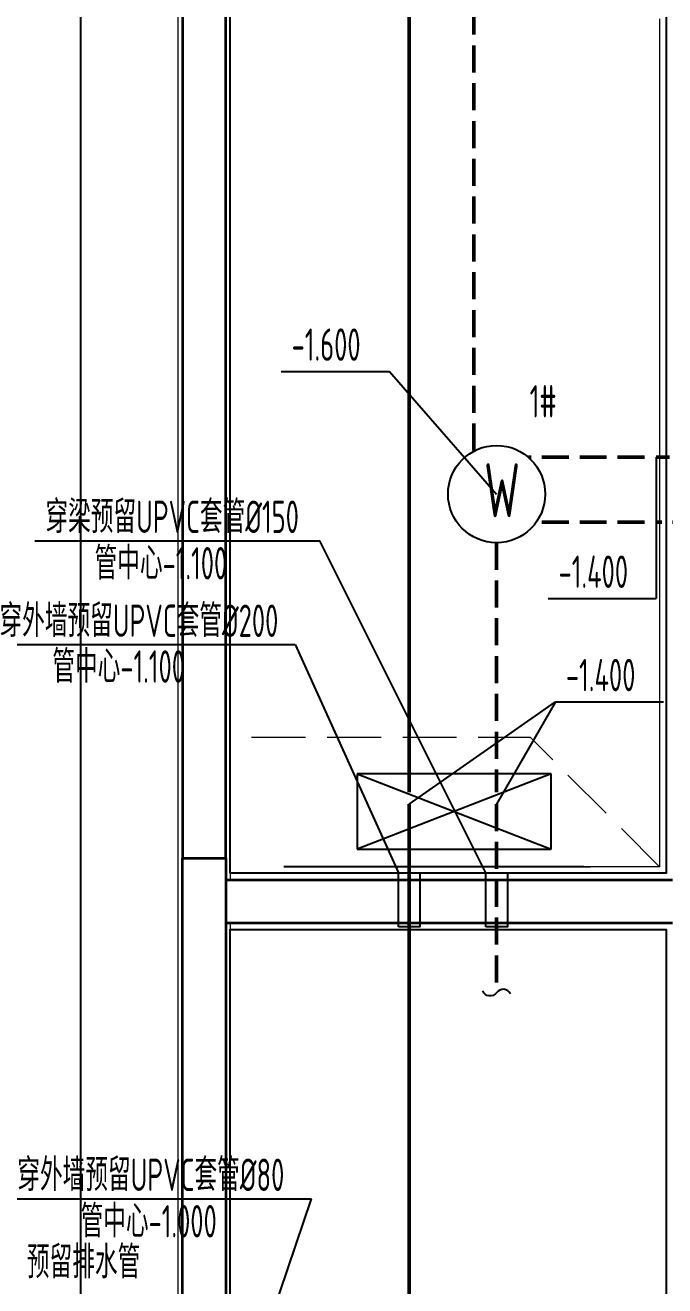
# Model space of a CAD drawing. Header units: inches. Extents: x 143994 to 247866, y 243815 to 272761.
# Drawn here: x 147377 to 150340, y 251222 to 257056 of the extents above; entities that cross this region are included whole.
import ezdxf

# ---------------------------------------------------------------- set-up
doc = ezdxf.new("R2010")
doc.units = ezdxf.units.IN
doc.header["$LTSCALE"] = 1000
doc.header["$MEASUREMENT"] = 0
doc.linetypes.add('DASH', pattern=[0.35, 0.25, -0.1])
doc.layers.get('DEFPOINTS').update_dxf_attribs({"color": 62})
for name, color, linetype in [('0-建筑1F', 127, 'Continuous'), ('00污水标注', 130, 'Continuous'), ('00给水标注', 13, 'Continuous'), ('00雨水标注', 3, 'Continuous'), ('PUB_HATCH', 8, 'Continuous')]:
    doc.layers.add(name, color=color, linetype=linetype)
for name, color, linetype, lineweight in [('00污水管', 120, 'DASH', 50), ('00雨水管', 60, 'Continuous', 50), ('A-M-Paint-Sill', 173, 'Continuous', 9), ('A-M-Stone', 11, 'Continuous', 15), ('A-Wall', 254, 'Continuous', 35), ('散水线', 8, 'Continuous', 15)]:
    doc.layers.add(name, color=color, linetype=linetype, lineweight=lineweight)
doc.styles.add('ECADI', font='hzs.shx', dxfattribs={"width": 0.7, "bigfont": 'hztxt.shx'})
doc.styles.get("Standard").update_dxf_attribs({"font": 'arial.ttf'})
doc.linetypes.add('Y_WATER_SUPPLY', pattern='A,3,-0.2,["Y",Standard,S=0.2,R=0,X=-0.1,Y=-0.05],-0.2', length=3.4)

# ---------------------------------------------------------------- blocks, each defined once
blk = doc.blocks.new('检查井')
at = {"layer": '00污水标注'}
blk.add_circle((636437.9, -251310.5), 225, dxfattribs=at)
at = {"layer": '00污水标注', "style": 'ECADI', "width": 0.7}
blk.add_text('W', height=250, dxfattribs=at).set_placement((636380.1, -251417.6))
blk = doc.blocks.new('QWQW8EF')
at = {"layer": '00污水标注'}
for p, q in [((629494.2, -506127), (629995.2, -506127)), ((629995.2, -506127), (630491.9, -506694.7)), ((631231.9, -506524.7), (631231.9, -507178)), ((630731, -507178), (631231.9, -507178)), ((630086.9, -508129.7), (630764.9, -507656.4)), ((630764.9, -507656.4), (630491.9, -508129.7)), ((630764.9, -507656.4), (631265.9, -507656.4))]:
    blk.add_line(p, q, dxfattribs=at)
blk.add_lwpolyline([(630556.2, -509008.4, 0.575183), (630491.9, -509002.5, -0.604745), (630427.7, -508993.7, -16.924828)], format="xyb", dxfattribs=at)
at = {"layer": '00污水管', "ltscale": 0.5}
for p, q in [((630386.9, -506493.1), (630386.9, -500498.4)), ((631176.9, -506524.7), (630639.3, -506524.7)), ((631643.1, -506524.7), (631231.9, -506524.7)), ((631176.9, -506824.7), (630675.6, -506824.7)), ((631781.9, -506824.7), (631231.9, -506824.7)), ((630491.9, -506919.7), (630491.9, -508074.7)), ((630491.9, -508129.7), (630491.9, -509002.5))]:
    blk.add_line(p, q, dxfattribs=at)
at = {"layer": '00雨水标注', "color": 1}
for p, q in [((628352.3, -506911.8), (629672.8, -506911.8)), ((630441.9, -508447.5), (629672.9, -506911.8)), ((628150.2, -507391.2), (629558.8, -507391.2)), ((629558.8, -507391.2), (630036.9, -508447.5)), ((628222, -509957.2), (629634.1, -509957.2)), ((629160.9, -511352.1), (629634.1, -509957.2))]:
    blk.add_line(p, q, dxfattribs=at)
for points in [[(630036.9, -508697.5), (630036.9, -508447.5), (630136.9, -508447.5), (630136.9, -508697.5)], [(630441.9, -508697.5), (630441.9, -508447.5), (630541.9, -508447.5), (630541.9, -508697.5)]]:
    blk.add_lwpolyline(points, close=True, dxfattribs=at)
at = {"layer": '00雨水管', "linetype": 'Y_WATER_SUPPLY', "ltscale": 0.5}
for p, q in [((630086.9, -508074.7), (630086.9, -499996.6)), ((630086.9, -511319.5), (630086.9, -508129.7))]:
    blk.add_line(p, q, dxfattribs=at)
at = {"layer": '00污水标注'}
blk.add_blockref('检查井', (-5945.9, -255384.3), dxfattribs=at)
at = {"layer": '00污水标注', "style": 'ECADI', "width": 0.7}
for s, p in [('-1.600', (629542.5, -506078.1)), ('1#', (630645.3, -506340.5)), ('-1.400', (630779.3, -507129.1)), ('-1.400', (630813.3, -507607.5))]:
    blk.add_text(s, height=150, dxfattribs=at).set_placement(p)
at = {"layer": '00雨水标注', "color": 1, "style": 'ECADI', "width": 0.7}
for s, p in [('穿梁预留UPVC套管%%C150', (628401.9, -506875.1)), ('管中心-1.100', (628629.6, -507090)), ('穿外墙预留UPVC套管%%C200', (628189, -507356.1)), ('管中心-1.100', (628433.9, -507567.9)), ('穿外墙预留UPVC套管%%C80', (628271.6, -509920.5)), ('管中心-1.000', (628564.7, -510135.4))]:
    blk.add_text(s, height=150, dxfattribs=at).set_placement(p)
at = {"layer": '00雨水标注', "style": 'ECADI', "width": 0.7}
blk.add_text('预留排水管', height=150, dxfattribs=at).set_placement((628315.9, -510324.3))
blk = doc.blocks.new('144')
at = {"layer": '00给水标注', "color": 127}
for p, q in [((629875.4, -386594.6), (630775.4, -386944.6)), ((630775.4, -386594.6), (629875.4, -386944.6)), ((630775.4, -386594.6), (629875.4, -386594.6)), ((629875.4, -386594.6), (629875.4, -386944.6)), ((630775.4, -386944.6), (630775.4, -386594.6)), ((629875.4, -386944.6), (630775.4, -386944.6))]:
    blk.add_line(p, q, dxfattribs=at)
at = {"layer": 'A-M-Stone', "color": 127}
for p, q in [((631276.9, -383100.3), (631276.9, -383130.3)), ((631276.9, -383130.3), (631276.9, -387025.3)), ((631276.9, -387025.3), (630926.9, -387025.3)), ((630926.9, -387025.3), (630956.9, -387025.3))]:
    blk.add_line(p, q, dxfattribs=at)
at = {"layer": 'PUB_HATCH', "color": 127}
blk.add_line((630926.9, -387025.3), (629536.9, -387025.3), dxfattribs=at)
at = {"layer": '散水线', "color": 127, "linetype": 'DASH'}
for p in [(629386.9, -386425.3), (631276.9, -387025.3)]:
    blk.add_line(p, (630676.9, -386425.3), dxfattribs=at)

msp = doc.modelspace()

# ---------------------------------------------------------------- linework, layer by layer
at = {"layer": 'A-M-Paint-Sill'}
msp.add_lwpolyline([(148325.62, 252901.1), (148325.62, 248596.11), (152865.62, 248596.11), (152865.62, 248596.11), (153105.62, 248596.11), (153105.62, 248356.11), (148085.62, 248356.11), (148085.62, 268296.1), (148325.62, 268296.1), (148325.62, 253101.1)], dxfattribs=at)
at = {"layer": 'A-M-Stone'}
for p, q in [((148325.62, 253131.1), (150345.62, 253131.1)), ((148325.62, 252871.1), (150345.62, 252871.1))]:
    msp.add_line(p, q, dxfattribs=at)
at = {"layer": 'A-Wall'}
for p, q in [((148305.62, 253101.1), (150375.62, 253101.1)), ((148305.62, 252901.1), (150375.62, 252901.1))]:
    msp.add_line(p, q, dxfattribs=at)
msp.add_lwpolyline([(148105.62, 253201.1), (148305.62, 253201.1), (148305.62, 268276.1), (148105.62, 268276.1)], close=True, dxfattribs=at)
msp.add_lwpolyline([(148305.62, 253201.1), (148305.62, 248576.11), (152885.62, 248576.11), (152885.62, 248576.11), (153085.62, 248576.11), (153085.62, 248376.11), (148105.62, 248376.11), (148105.62, 253201.1)], dxfattribs=at)
at = {"layer": 'DEFPOINTS', "linetype": 'ByBlock'}
msp.add_lwpolyline([(147633.45, 244814.78), (182033.45, 244814.78), (182033.45, 270414.78), (147633.45, 270414.78)], close=True, dxfattribs=at)
at = {"layer": 'DEFPOINTS'}
for points in [[(150345.62, 260486.1), (150345.62, 253131.1), (148325.62, 253131.1), (148325.62, 265666.1)], [(148325.62, 248596.11), (148325.62, 252871.1), (150345.62, 252871.1), (150345.62, 251066.1)]]:
    msp.add_lwpolyline(points, dxfattribs=at)

# ---------------------------------------------------------------- block references
msp.add_blockref('QWQW8EF', (-480931.31, 761580.81))
at = {"layer": '0-建筑1F'}
msp.add_blockref('144', (-480961.31, 640186.38), dxfattribs=at)

doc.saveas('drawing.dxf')
